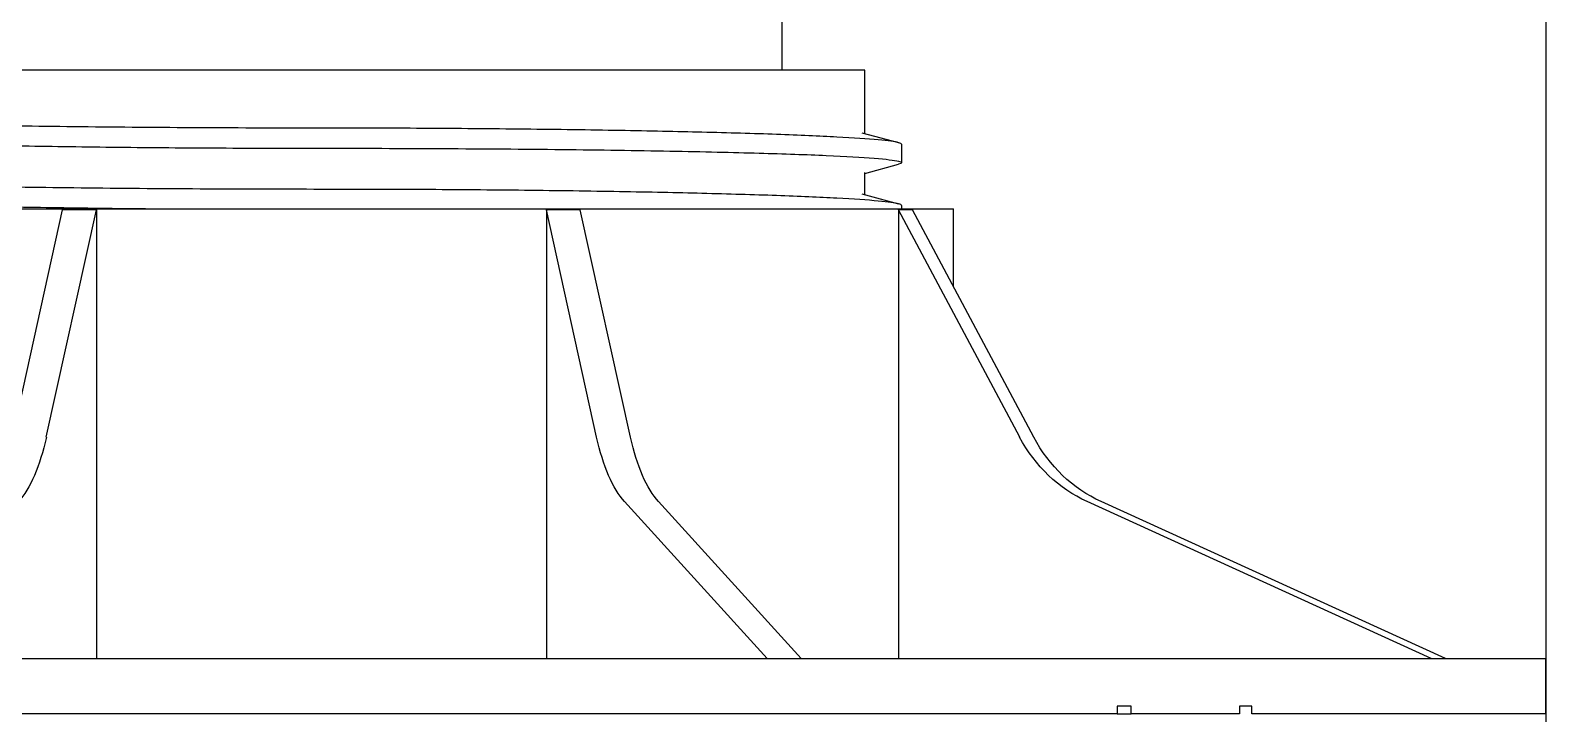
# Model space of a CAD drawing. Header units: inches. Extents: x -2661 to 42767, y -1222 to 9099.
# Drawn here: x 2290.235 to 2294.737, y 1305.968 to 1307.998 of the extents above; entities that cross this region are included whole.
import ezdxf

# ---------------------------------------------------------------- set-up
doc = ezdxf.new("R2010")
doc.units = ezdxf.units.IN
doc.header["$LTSCALE"] = 12
doc.header["$MEASUREMENT"] = 0
doc.linetypes.add('CENTER2', pattern=[1.125, 0.75, -0.125, 0.125, -0.125])
doc.layers.get('0').update_dxf_attribs({"linetype": 'CONTINUOUS'})
doc.layers.add('DESIGNER COMMENTS', color=221, linetype='CONTINUOUS', plot=False)
doc.layers.add('S-ARCH', color=1, linetype='CONTINUOUS')

# ---------------------------------------------------------------- blocks, each defined once
blk = doc.blocks.new('*U481')
at = {"color": 252, "extrusion": (0, 1, 0)}
blk.add_line((-1.3682, 1.9123), (-1.3682, 2.0795), dxfattribs=at)
at = {"extrusion": (0, 1, 0)}
for p, q in [((-1.6136, 1.9123), (1.6136, 1.9123)), ((-1.6136, 1.7236), (-1.6136, 1.9123)), ((-1.6047, 1.726), (-1.7144, 1.6967)), ((-1.7227, 1.6922), (-1.7227, 1.6369)), ((-1.6136, 1.6055), (-1.7144, 1.6324)), ((-1.6136, 1.5418), (-1.6136, 1.6078)), ((-1.6047, 1.5442), (-1.7144, 1.5148)), ((-1.7227, 1.5104), (-1.7227, 1.5))]:
    blk.add_line(p, q, dxfattribs=at)
at = {"extrusion": (0, 1, 2e-16)}
for p, q in [((-2.1156, 0.8216), (-1.7552, 1.4972)), ((-2.0739, 0.8216), (-1.7135, 1.4972)), ((1.8773, 1.5), (-1.8773, 1.5)), ((-1.8773, 1.2684), (-1.8773, 1.5)), ((-1.7552, 1.4972), (-1.7344, 1.4972)), ((-1.7344, 1.4972), (-1.7135, 1.4972)), ((-1.7135, 1.4972), (-1.7135, 0.1636)), ((-0.9181, 0.8216), (-0.7688, 1.4972)), ((-0.8173, 0.8216), (-0.668, 1.4972)), ((-0.7688, 1.4972), (-0.7184, 1.4972)), ((-0.7184, 1.4972), (-0.668, 1.4972)), ((-0.668, 1.4972), (-0.668, 0.1636)), ((0.8173, 0.8216), (0.668, 1.4972)), ((0.668, 1.4972), (0.7184, 1.4972)), ((0.668, 1.4972), (0.668, 0.1636)), ((0.7184, 1.4972), (0.7688, 1.4972)), ((0.9181, 0.8216), (0.7688, 1.4972)), ((-3.3384, 0.1636), (-2.3162, 0.63)), ((-3.2967, 0.1636), (-2.2744, 0.63)), ((-1.4246, 0.1636), (-1.0011, 0.63)), ((-1.3238, 0.1636), (-0.9004, 0.63)), ((3.6364, 0.1636), (-3.6364, 0.1636)), ((-3.6364, 0), (-3.6364, 0.1636)), ((-3.6364, 0), (-2.7636, 0)), ((-2.7636, 0.0227), (-2.7273, 0.0227)), ((-2.7636, 0), (-2.7636, 0.0227)), ((-2.7273, 0.0227), (-2.7273, 0)), ((-2.7273, 0), (-2.4052, 0)), ((-2.4052, 0.0227), (-2.3634, 0.0227)), ((-2.4052, 0), (-2.4052, 0.0227)), ((-2.3634, 0), (-2.4052, 0)), ((-2.3634, 0.0227), (-2.3634, 0)), ((-2.3634, 0), (2.3634, 0))]:
    blk.add_line(p, q, dxfattribs=at)
for centre, ratio, start_param, end_param in [((-2.4793, 1.0489), 0.92388, 0.398899, 1.047198), ((-2.4375, 1.0489), 0.92388, 0.398899, 1.047198), ((-1.0687, 1.0489), 0.382683, 0.398899, 1.047198), ((-0.9679, 1.0489), 0.382683, 0.398899, 1.047198), ((0.9679, 1.0489), 0.382683, 5.235988, 5.884287)]:
    blk.add_ellipse(centre, major_axis=(0, -0.4545), ratio=ratio, start_param=start_param, end_param=end_param)
for points, knots in [([(0, 1.7399), (0.1183, 1.7399), (0.2402, 1.7402), (0.4814, 1.7414), (0.6007, 1.7424), (0.8278, 1.7449), (0.9357, 1.7464), (1.133, 1.75), (1.2223, 1.7521), (1.3737, 1.7564), (1.4414, 1.7588), (1.5572, 1.7639), (1.6052, 1.7667), (1.6775, 1.7724), (1.7018, 1.7755), (1.7257, 1.7815), (1.7254, 1.7846), (1.7144, 1.7876)], [0, 0, 0, 0, 0.390264, 0.390264, 0.780528, 0.780528, 1.170792, 1.170792, 1.561056, 1.561056, 1.931903, 1.931903, 2.302749, 2.302749, 2.673596, 2.673596, 3.044442, 3.044442, 3.044442, 3.044442]), ([(-1.7227, 1.6922), (-1.7227, 1.6937), (-1.7198, 1.6952), (-1.7041, 1.6994), (-1.684, 1.7022), (-1.6226, 1.7079), (-1.5813, 1.7107), (-1.4797, 1.7161), (-1.4192, 1.7187), (-1.2838, 1.7235), (-1.2088, 1.7257), (-1.0562, 1.7295), (-0.9738, 1.7312), (-0.7965, 1.7343), (-0.7016, 1.7356), (-0.5052, 1.7377), (-0.4035, 1.7386), (-0.2, 1.7396), (-0.0982, 1.7399), (0, 1.7399)], [-2.853306, -2.853306, -2.853306, -2.853306, -2.669036, -2.669036, -2.32573, -2.32573, -1.982424, -1.982424, -1.639118, -1.639118, -1.295812, -1.295812, -0.971859, -0.971859, -0.647906, -0.647906, -0.323953, -0.323953, 0, 0, 0, 0]), ([(1.7227, 1.7278), (1.7227, 1.7263), (1.7198, 1.7248), (1.7041, 1.7206), (1.684, 1.7178), (1.6226, 1.7121), (1.5813, 1.7093), (1.4797, 1.7039), (1.4192, 1.7013), (1.2838, 1.6965), (1.2088, 1.6943), (1.0562, 1.6905), (0.9738, 1.6888), (0.7965, 1.6857), (0.7016, 1.6844), (0.5052, 1.6823), (0.4035, 1.6815), (0.2, 1.6804), (0.0982, 1.6801), (0, 1.6801)], [-2.853306, -2.853306, -2.853306, -2.853306, -2.669036, -2.669036, -2.32573, -2.32573, -1.982424, -1.982424, -1.639118, -1.639118, -1.295812, -1.295812, -0.971859, -0.971859, -0.647906, -0.647906, -0.323953, -0.323953, 0, 0, 0, 0]), ([(0, 1.6801), (-0.1183, 1.6801), (-0.2402, 1.6798), (-0.4814, 1.6786), (-0.6007, 1.6777), (-0.8278, 1.6752), (-0.9357, 1.6736), (-1.133, 1.67), (-1.2223, 1.6679), (-1.3737, 1.6636), (-1.4414, 1.6613), (-1.5572, 1.6561), (-1.6052, 1.6534), (-1.6775, 1.6476), (-1.7018, 1.6446), (-1.7257, 1.6385), (-1.7254, 1.6354), (-1.7144, 1.6324)], [0, 0, 0, 0, 0.390264, 0.390264, 0.780528, 0.780528, 1.170792, 1.170792, 1.561056, 1.561056, 1.931903, 1.931903, 2.302749, 2.302749, 2.673596, 2.673596, 3.044442, 3.044442, 3.044442, 3.044442]), ([(0, 1.558), (0.1183, 1.558), (0.2402, 1.5583), (0.4814, 1.5596), (0.6007, 1.5605), (0.8278, 1.563), (0.9357, 1.5646), (1.133, 1.5682), (1.2223, 1.5703), (1.3737, 1.5746), (1.4414, 1.5769), (1.5572, 1.5821), (1.6052, 1.5848), (1.6775, 1.5906), (1.7018, 1.5936), (1.7257, 1.5997), (1.7254, 1.6028), (1.7144, 1.6057)], [0, 0, 0, 0, 0.390264, 0.390264, 0.780528, 0.780528, 1.170792, 1.170792, 1.561056, 1.561056, 1.931903, 1.931903, 2.302749, 2.302749, 2.673596, 2.673596, 3.044442, 3.044442, 3.044442, 3.044442]), ([(-1.7227, 1.5104), (-1.7227, 1.5119), (-1.7198, 1.5134), (-1.7041, 1.5176), (-1.684, 1.5204), (-1.6226, 1.5261), (-1.5813, 1.5289), (-1.4797, 1.5343), (-1.4192, 1.5369), (-1.2838, 1.5417), (-1.2088, 1.5439), (-1.0562, 1.5477), (-0.9738, 1.5494), (-0.7965, 1.5525), (-0.7016, 1.5538), (-0.5052, 1.5559), (-0.4035, 1.5567), (-0.2, 1.5578), (-0.0982, 1.558), (0, 1.558)], [-2.853306, -2.853306, -2.853306, -2.853306, -2.669036, -2.669036, -2.32573, -2.32573, -1.982424, -1.982424, -1.639118, -1.639118, -1.295812, -1.295812, -0.971859, -0.971859, -0.647906, -0.647906, -0.323953, -0.323953, 0, 0, 0, 0]), ([(1.7227, 1.546), (1.7227, 1.5445), (1.7198, 1.543), (1.7041, 1.5388), (1.684, 1.536), (1.6226, 1.5303), (1.5813, 1.5275), (1.4797, 1.5221), (1.4192, 1.5195), (1.2838, 1.5147), (1.2088, 1.5125), (1.0562, 1.5087), (0.9738, 1.507), (0.7965, 1.5039), (0.7016, 1.5026), (0.5499, 1.5009), (0.4955, 1.5004), (0.4405, 1.5)], [-2.853306, -2.853306, -2.853306, -2.853306, -2.669036, -2.669036, -2.32573, -2.32573, -1.982424, -1.982424, -1.639118, -1.639118, -1.295812, -1.295812, -0.971859, -0.971859, -0.647906, -0.647906, -0.471645, -0.471645, -0.471645, -0.471645])]:
    blk.add_open_spline(points, degree=3, knots=knots)
blk = doc.blocks.new('ARCH_Roof Topping_REFLECTING POOL')
at = {"layer": 'S-ARCH', "xscale": -1}
blk.add_blockref('*U481', (-3.6364, 1.0002), dxfattribs=at)

msp = doc.modelspace()

# ---------------------------------------------------------------- linework, layer by layer
at = {"layer": 'DESIGNER COMMENTS', "linetype": 'CENTER2'}
msp.add_line((2294.73661, 1456.85523), (2294.73661, 1291.97709), dxfattribs=at)

# ---------------------------------------------------------------- block references
at = {"layer": 'S-ARCH'}
msp.add_blockref('ARCH_Roof Topping_REFLECTING POOL', (2294.73661, 1304.96745), dxfattribs=at)

doc.saveas('drawing.dxf')
